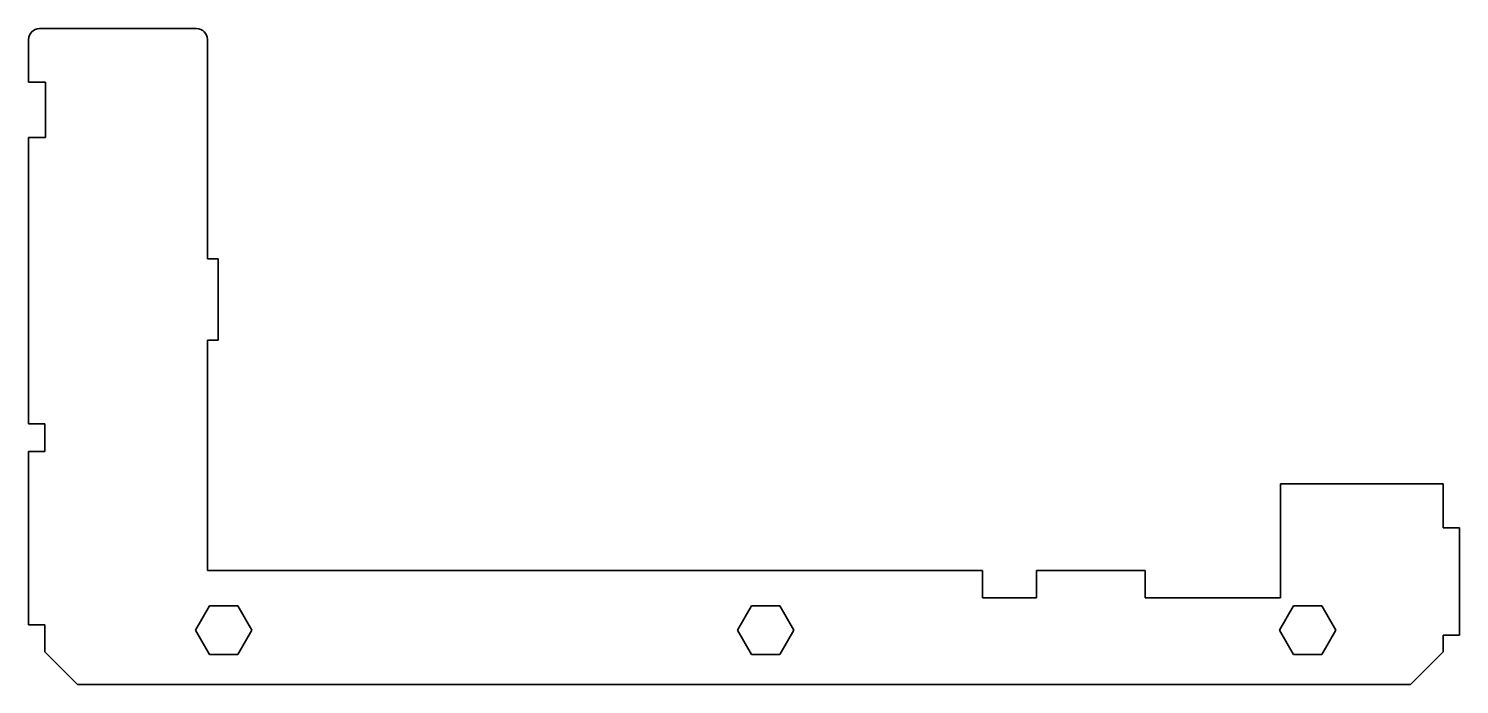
# Model space of a CAD drawing. Header units: inches. Extents: x 0 to 264, y 0 to 121.
import ezdxf

# ---------------------------------------------------------------- set-up
doc = ezdxf.new("R2010")
doc.units = ezdxf.units.IN
doc.header["$MEASUREMENT"] = 0
doc.layers.add('SIMUMAK Visible (ISO)', color=7, linetype='Continuous', lineweight=35)

# ---------------------------------------------------------------- blocks, each defined once
blk = doc.blocks.new('CD-IND-31-CLSM-01_Sheet_4_CD-IND-31-CLSM-01')
at = {"layer": 'SIMUMAK Visible (ISO)'}
for p, q in [((-132, 50.6), (-132, 58.5)), ((-130, 60.5), (-101, 60.5)), ((-99, 58.5), (-99, 18)), ((-132, 50.6), (-128.9, 50.6)), ((-128.9, 50.6), (-128.9, 40.4)), ((-132, -12.4), (-132, 40.4)), ((-128.9, 40.4), (-132, 40.4)), ((-99, 18), (-97, 18)), ((-97, 18), (-97, 3)), ((-97, 3), (-99, 3)), ((-99, 3), (-99, -39.5)), ((-129, -12.4), (-132, -12.4)), ((-129, -17.5), (-129, -12.4)), ((-132, -17.5), (-132, -49.5)), ((-129, -17.5), (-132, -17.5)), ((99, -44.5), (99, -23.5)), ((99, -23.5), (129, -23.5)), ((129, -23.5), (129, -31.6)), ((132, -31.6), (129, -31.6)), ((132, -51.4), (132, -31.6)), ((-99, -39.5), (44, -39.5)), ((44, -44.5), (44, -39.5)), ((54, -39.5), (74, -39.5)), ((54, -39.5), (54, -44.5)), ((74, -44.5), (74, -39.5)), ((54, -44.5), (44, -44.5)), ((99, -44.5), (74, -44.5)), ((-101.2, -50.5), (-98.6, -46)), ((-98.6, -46), (-93.4, -46)), ((-93.4, -46), (-90.8, -50.5)), ((-1.2, -50.5), (1.4, -46)), ((1.4, -46), (6.6, -46)), ((6.6, -46), (9.2, -50.5)), ((98.8, -50.5), (101.4, -46)), ((101.4, -46), (106.6, -46)), ((106.6, -46), (109.2, -50.5)), ((-132, -49.5), (-129, -49.5)), ((-129, -54.5), (-129, -49.5)), ((-98.6, -55), (-101.2, -50.5)), ((-90.8, -50.5), (-93.4, -55)), ((1.4, -55), (-1.2, -50.5)), ((9.2, -50.5), (6.6, -55)), ((101.4, -55), (98.8, -50.5)), ((109.2, -50.5), (106.6, -55)), ((129, -51.4), (132, -51.4)), ((129, -51.4), (129, -54.5)), ((-123, -60.5), (-129, -54.5)), ((-93.4, -55), (-98.6, -55)), ((6.6, -55), (1.4, -55)), ((106.6, -55), (101.4, -55)), ((129, -54.5), (123, -60.5)), ((123, -60.5), (-123, -60.5))]:
    blk.add_line(p, q, dxfattribs=at)
at = {"layer": 'SIMUMAK Visible (ISO)', "extrusion": (0, 0, -1)}
for centre, start, end in [((130, 58.5), 0, 90), ((101, 58.5), 90, 180)]:
    blk.add_arc(centre, 2, start, end, dxfattribs=at)

msp = doc.modelspace()

# ---------------------------------------------------------------- block references
msp.add_blockref('CD-IND-31-CLSM-01_Sheet_4_CD-IND-31-CLSM-01', (132, 60.5))

doc.saveas('drawing.dxf')
